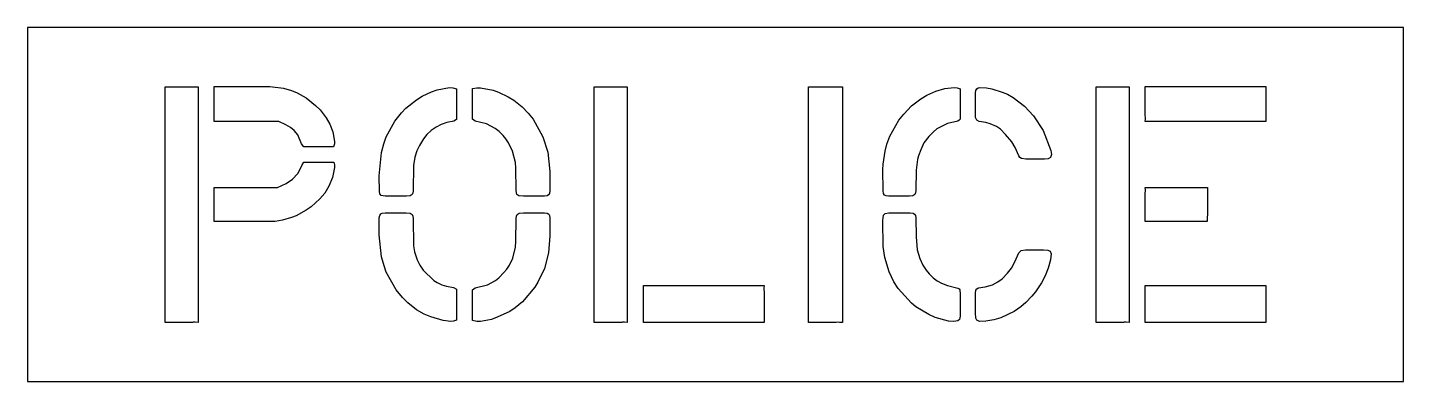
# Model space of a CAD drawing. Header units: inches. Extents: x 0 to 70, y 0 to 18.
import ezdxf

# ---------------------------------------------------------------- set-up
doc = ezdxf.new("R2010")
doc.units = ezdxf.units.IN
doc.header["$MEASUREMENT"] = 0
doc.layers.add('CUT', color=1, linetype='Continuous')

msp = doc.modelspace()

# ---------------------------------------------------------------- linework, layer by layer
at = {"layer": 'CUT'}
for points in [[(0, 0), (70, 0), (70, 18), (0, 18)], [(7.372, 3.006), (7, 3.003), (7, 14.991), (8.68, 14.988), (8.68, 3.006), (8.537, 3.008), (8.433, 3.009), (8.396, 3.003)], [(13.024, 14.909), (13.427, 14.793), (13.712, 14.679), (14.176, 14.423), (14.659, 14.042), (14.895, 13.806), (15.198, 13.405), (15.379, 13.091), (15.529, 12.702), (15.62, 12.196), (15.61, 12.079), (15.573, 11.938), (14.049, 11.938), (13.938, 12.089), (13.75, 12.535), (13.558, 12.769), (13.386, 12.908), (13.148, 13.053), (12.786, 13.222), (9.499, 13.222), (9.497, 14.999), (12.321, 14.996)], [(19.936, 12.007), (19.802, 11.731), (19.701, 11.413), (19.634, 10.983), (19.617, 9.703), (19.602, 9.579), (19.567, 9.502), (19.462, 9.439), (19.283, 9.421), (18.194, 9.422), (17.986, 9.466), (17.923, 9.544), (17.899, 9.66), (17.894, 10.466), (18.006, 11.647), (18.122, 12.079), (18.251, 12.448), (18.682, 13.231), (19.03, 13.669), (19.24, 13.892), (19.789, 14.326), (20.071, 14.506), (20.55, 14.736), (20.841, 14.827), (21.46, 14.942), (21.641, 14.937), (21.828, 14.887), (21.828, 13.319), (21.689, 13.245), (21.329, 13.167), (21.04, 13.068), (20.794, 12.937), (20.541, 12.764), (20.318, 12.554), (20.139, 12.341)], [(24.9, 9.508), (24.868, 9.588), (24.854, 9.714), (24.849, 10.861), (24.827, 11.138), (24.675, 11.704), (24.466, 12.13), (24.332, 12.342), (24.191, 12.514), (23.993, 12.711), (23.794, 12.863), (23.353, 13.102), (22.778, 13.236), (22.709, 13.285), (22.644, 13.339), (22.644, 14.902), (22.862, 14.941), (23.047, 14.94), (23.693, 14.812), (23.955, 14.721), (24.46, 14.477), (24.744, 14.301), (25.161, 13.97), (25.469, 13.646), (25.716, 13.343), (26.223, 12.441), (26.463, 11.667), (26.577, 10.681), (26.575, 9.704), (26.553, 9.557), (26.512, 9.487), (26.441, 9.445), (26.295, 9.423), (25.233, 9.42), (25.002, 9.441)], [(28.834, 3.003), (28.834, 14.991), (30.514, 14.988), (30.514, 3.006), (30.371, 3.008), (30.267, 3.009), (30.23, 3.003), (29.206, 3.006)], [(41.145, 3.002), (40.144, 3.006), (39.727, 3.004), (39.727, 14.992), (41.454, 14.988), (41.454, 3.005), (41.313, 3.007), (41.202, 3.009)], [(46.667, 14.892), (47.149, 14.947), (47.299, 14.93), (47.453, 14.88), (47.453, 13.346), (47.392, 13.29), (47.325, 13.24), (46.807, 13.123), (46.264, 12.842), (46.091, 12.703), (45.855, 12.465), (45.602, 12.135), (45.438, 11.785), (45.326, 11.474), (45.283, 11.286), (45.205, 10.745), (45.195, 9.714), (45.181, 9.588), (45.148, 9.508), (45.047, 9.441), (44.87, 9.421), (43.81, 9.423), (43.684, 9.437), (43.605, 9.47), (43.546, 9.551), (43.522, 9.695), (43.518, 10.784), (43.531, 11.059), (43.624, 11.713), (43.719, 12.063), (43.87, 12.483), (44.326, 13.285), (44.574, 13.587), (44.978, 14.013), (45.445, 14.369), (45.753, 14.56), (46.213, 14.764)], [(52.058, 11.746), (52.087, 11.537), (52.036, 11.389), (51.921, 11.322), (51.738, 11.299), (50.787, 11.298), (50.562, 11.336), (50.487, 11.388), (50.43, 11.467), (50.245, 11.895), (50.075, 12.183), (49.75, 12.567), (49.494, 12.824), (49.291, 12.964), (48.965, 13.106), (48.754, 13.168), (48.407, 13.22), (48.29, 13.281), (48.231, 13.422), (48.221, 13.777), (48.224, 14.671), (48.24, 14.795), (48.29, 14.886), (48.361, 14.926), (48.455, 14.944), (48.783, 14.934), (49.055, 14.876), (49.592, 14.716), (49.848, 14.605), (50.141, 14.443), (50.719, 14.001), (51.177, 13.511), (51.667, 12.762)], [(54.735, 3.006), (54.363, 3.003), (54.363, 14.991), (56.042, 14.988), (56.042, 3.006), (55.9, 3.008), (55.796, 3.009), (55.759, 3.003)], [(62.997, 14.716), (62.999, 13.222), (56.863, 13.222), (56.868, 13.361), (56.859, 13.601), (56.861, 15), (62.994, 15), (62.993, 14.858), (62.992, 14.753)], [(12.98, 8.201), (12.596, 8.14), (9.498, 8.138), (9.499, 9.864), (12.72, 9.864), (12.931, 9.972), (13.161, 10.068), (13.477, 10.29), (13.746, 10.57), (13.843, 10.736), (13.965, 11.024), (14.06, 11.148), (15.577, 11.148), (15.611, 11), (15.616, 10.882), (15.52, 10.376), (15.336, 9.939), (15.117, 9.582), (14.867, 9.282), (14.436, 8.883), (14.183, 8.709), (13.671, 8.422), (13.437, 8.332)], [(60.022, 8.42), (60.018, 8.391), (60.019, 8.278), (60.02, 8.136), (56.86, 8.136), (56.86, 9.54), (56.873, 9.728), (56.864, 9.864), (60.024, 9.864)], [(20.512, 3.279), (20.183, 3.427), (19.796, 3.65), (19.353, 3.992), (19.078, 4.27), (18.756, 4.656), (18.249, 5.558), (18.136, 5.874), (18.01, 6.332), (17.894, 7.457), (17.898, 8.321), (17.918, 8.441), (17.974, 8.526), (18.05, 8.561), (18.202, 8.578), (19.264, 8.579), (19.468, 8.559), (19.57, 8.493), (19.603, 8.414), (19.618, 8.288), (19.634, 6.891), (19.694, 6.591), (19.818, 6.191), (19.956, 5.918), (20.127, 5.664), (20.669, 5.142), (20.832, 5.038), (21.085, 4.922), (21.322, 4.843), (21.663, 4.776), (21.828, 4.688), (21.828, 3.115), (21.667, 3.068), (21.543, 3.054), (21.142, 3.093)], [(26.554, 8.44), (26.574, 8.32), (26.578, 7.399), (26.496, 6.535), (26.293, 5.74), (25.969, 5.057), (25.815, 4.792), (25.179, 4.048), (24.81, 3.748), (24.531, 3.564), (23.898, 3.264), (23.612, 3.158), (23.049, 3.056), (22.863, 3.058), (22.644, 3.097), (22.644, 4.658), (22.708, 4.709), (22.778, 4.754), (23.394, 4.916), (23.81, 5.138), (23.984, 5.276), (24.239, 5.534), (24.38, 5.706), (24.516, 5.918), (24.683, 6.27), (24.831, 6.837), (24.85, 7.115), (24.854, 8.289), (24.869, 8.415), (24.902, 8.494), (25.004, 8.56), (25.237, 8.58), (26.298, 8.577), (26.444, 8.554), (26.513, 8.512)], [(43.518, 8.18), (43.549, 8.458), (43.63, 8.545), (43.822, 8.578), (44.909, 8.577), (45.056, 8.556), (45.128, 8.516), (45.171, 8.447), (45.192, 8.328), (45.201, 7.354), (45.267, 6.702), (45.398, 6.248), (45.556, 5.923), (45.721, 5.663), (45.878, 5.467), (46.077, 5.273), (46.276, 5.12), (46.494, 4.998), (46.806, 4.876), (47.322, 4.751), (47.39, 4.707), (47.422, 4.655), (47.452, 4.432), (47.449, 3.316), (47.414, 3.155), (47.323, 3.078), (47.125, 3.052), (46.85, 3.072), (46.176, 3.254), (45.845, 3.399), (45.199, 3.791), (44.968, 3.99), (44.298, 4.722), (44.076, 5.075), (43.833, 5.579), (43.614, 6.301), (43.532, 6.869)], [(48.221, 3.486), (48.224, 4.492), (48.245, 4.639), (48.287, 4.71), (48.378, 4.76), (48.716, 4.816), (49.085, 4.923), (49.357, 5.059), (49.584, 5.218), (49.853, 5.501), (50.059, 5.765), (50.236, 6.082), (50.432, 6.536), (50.544, 6.655), (50.764, 6.701), (51.687, 6.702), (51.9, 6.683), (52.02, 6.624), (52.076, 6.484), (52.051, 6.19), (51.928, 5.76), (51.77, 5.371), (51.587, 5.024), (51.277, 4.558), (51.101, 4.34), (50.789, 4.019), (50.533, 3.803), (50.19, 3.56), (49.508, 3.236), (49.161, 3.131), (48.761, 3.062), (48.438, 3.058), (48.294, 3.11), (48.237, 3.221)], [(37.468, 3), (31.335, 3), (31.336, 3.142), (31.338, 3.25), (31.333, 3.284), (31.332, 4.877), (37.468, 4.877), (37.463, 4.737), (37.471, 4.483)], [(62.992, 3.139), (62.997, 3), (56.861, 3), (56.863, 4.877), (62.996, 4.877), (63, 3.393)]]:
    msp.add_lwpolyline(points, close=True, dxfattribs=at)

doc.saveas('drawing.dxf')
